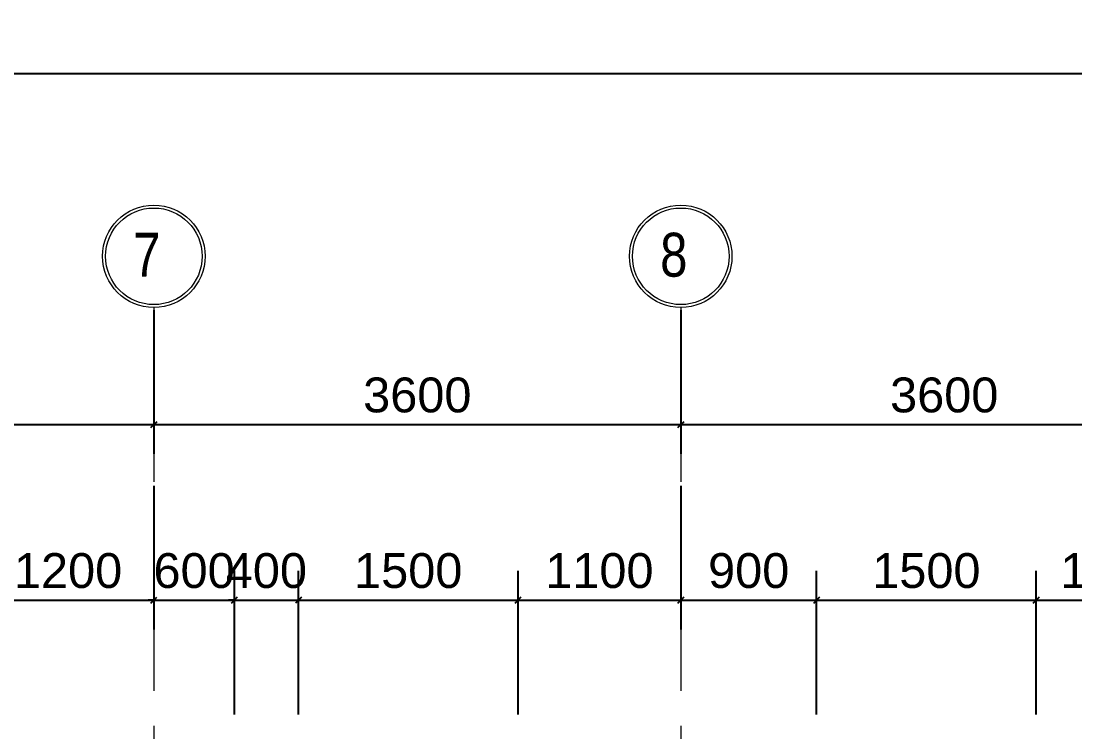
# Model space of a CAD drawing. Header units: millimetres. Extents: x -20510 to 108935, y -243239 to 20306.
# Drawn here: x 21543 to 28743, y -89900 to -85043 of the extents above; entities that cross this region are included whole.
import ezdxf

# ---------------------------------------------------------------- set-up
doc = ezdxf.new("R2010")
doc.units = ezdxf.units.MM
doc.linetypes.add('Hidden', pattern=[714.375, 476.25, -238.125])
for name, color, linetype, lineweight in [('A-ANNO-DIMS', 1, 'Continuous', 9), ('S-GRID', 1, 'Continuous', 9), ('S-GRID-IDEN', 1, 'Continuous', 9)]:
    doc.layers.add(name, color=color, linetype=linetype, lineweight=lineweight)
doc.styles.add('Arial_1', font='arial.ttf', dxfattribs={"width": 0.8, "height": 200})
doc.styles.add('Arial_5', font='arial.ttf', dxfattribs={"height": 238.125})
doc.dimstyles.new('SecretInternalLinAngDimStyle5p4736185', dxfattribs={"dimscale": 304.8, "dimtxt": 242.94927, "dimasz": 0.130208, "dimexe": 0.656168, "dimexo": 0.0625, "dimgap": 0.260417, "dimtad": 1, "dimdec": 0, "dimrnd": 100, "dimzin": 0, "dimdsep": 46, "dimtxsty": 'Arial_5', "dimblk1": 'OBLIQUE', "dimblk2": 'OBLIQUE', "dimsah": 1, "dimcen": 0.09, "dimdle": 0.492126, "dimazin": 0, "dimtfac": 1, "dimtdec": 4, "dimtix": 1, "dimtmove": 0, "dimatfit": 3, "dimfxl": 2.624672, "dimfxlon": 1, "dimtvp": 1, "dimtolj": 1, "dimtzin": 0, "dimarcsym": 2})

# ---------------------------------------------------------------- blocks, each defined once
blk = doc.blocks.new('Grid - TRUC  D1-102336-04_MẶT BẰNG TẦNG 4')
at = {"layer": 'S-GRID-IDEN'}
for radius in [3.5, 3.3]:
    blk.add_circle((0, 0), radius, dxfattribs=at)
blk = doc.blocks.new('_Oblique')
at = {"color": 0, "linetype": 'ByBlock', "lineweight": -2}
blk.add_line((-0.5, -0.5), (0.5, 0.5), dxfattribs=at)
blk = doc.blocks.new('DIMBLOCK50-04_MẶT BẰNG TẦNG 4')
at = {"layer": 'A-ANNO-DIMS', "color": 0, "lineweight": -2, "transparency": 16777216}
for p, q in [((550, -86180.9), (550, -85200)), ((37150, -86180.9), (37150, -85200)), ((400, -85400), (37300, -85400))]:
    blk.add_line(p, q, dxfattribs=at)
at = {"layer": 'Defpoints', "color": 0, "transparency": 16777216}
for p in [(37150, -85400), (550, -86200), (37150, -86200)]:
    blk.add_point(p, dxfattribs=at)
at = {"layer": 'A-ANNO-DIMS', "color": 0, "lineweight": -2, "transparency": 16777216, "xscale": 39.6875, "yscale": 39.6875, "zscale": 39.6875, "rotation": 180}
blk.add_blockref('_Oblique', (550, -85400), dxfattribs=at)
at = {"layer": 'A-ANNO-DIMS', "color": 0, "lineweight": -2, "transparency": 16777216, "xscale": 39.6875, "yscale": 39.6875, "zscale": 39.6875}
blk.add_blockref('_Oblique', (37150, -85400), dxfattribs=at)
at = {"layer": 'A-ANNO-DIMS', "color": 0, "transparency": 16777216, "insert": (18850, -85199), "char_height": 238.12, "width": 1098.878, "attachment_point": 5, "style": 'Arial_5'}
blk.add_mtext('\\A1;36600', dxfattribs=at)
blk = doc.blocks.new('DIMBLOCK56-04_MẶT BẰNG TẦNG 4')
at = {"layer": 'A-ANNO-DIMS', "color": 0, "lineweight": -2, "transparency": 16777216}
for p, q in [((18850, -87019.1), (18850, -88000)), ((22450, -87019.1), (22450, -88000)), ((18700, -87800), (22600, -87800))]:
    blk.add_line(p, q, dxfattribs=at)
at = {"layer": 'Defpoints', "color": 0, "transparency": 16777216}
for p in [(18850, -87000), (22450, -87000), (22450, -87800)]:
    blk.add_point(p, dxfattribs=at)
at = {"layer": 'A-ANNO-DIMS', "color": 0, "lineweight": -2, "transparency": 16777216, "xscale": 39.6875, "yscale": 39.6875, "zscale": 39.6875, "rotation": 180}
blk.add_blockref('_Oblique', (18850, -87800), dxfattribs=at)
at = {"layer": 'A-ANNO-DIMS', "color": 0, "lineweight": -2, "transparency": 16777216, "xscale": 39.6875, "yscale": 39.6875, "zscale": 39.6875}
blk.add_blockref('_Oblique', (22450, -87800), dxfattribs=at)
at = {"layer": 'A-ANNO-DIMS', "color": 0, "transparency": 16777216, "insert": (20650, -87599), "char_height": 238.12, "width": 879.103, "attachment_point": 5, "style": 'Arial_5'}
blk.add_mtext('\\A1;3600', dxfattribs=at)
blk = doc.blocks.new('DIMBLOCK57-04_MẶT BẰNG TẦNG 4')
at = {"layer": 'A-ANNO-DIMS', "color": 0, "lineweight": -2, "transparency": 16777216}
for p, q in [((22450, -87019.1), (22450, -88000)), ((26050, -87019.1), (26050, -88000)), ((22300, -87800), (26200, -87800))]:
    blk.add_line(p, q, dxfattribs=at)
at = {"layer": 'Defpoints', "color": 0, "transparency": 16777216}
for p in [(22450, -87000), (26050, -87000), (26050, -87800)]:
    blk.add_point(p, dxfattribs=at)
at = {"layer": 'A-ANNO-DIMS', "color": 0, "lineweight": -2, "transparency": 16777216, "xscale": 39.6875, "yscale": 39.6875, "zscale": 39.6875, "rotation": 180}
blk.add_blockref('_Oblique', (22450, -87800), dxfattribs=at)
at = {"layer": 'A-ANNO-DIMS', "color": 0, "lineweight": -2, "transparency": 16777216, "xscale": 39.6875, "yscale": 39.6875, "zscale": 39.6875}
blk.add_blockref('_Oblique', (26050, -87800), dxfattribs=at)
at = {"layer": 'A-ANNO-DIMS', "color": 0, "transparency": 16777216, "insert": (24250, -87599), "char_height": 238.12, "width": 879.103, "attachment_point": 5, "style": 'Arial_5'}
blk.add_mtext('\\A1;3600', dxfattribs=at)
blk = doc.blocks.new('DIMBLOCK58-04_MẶT BẰNG TẦNG 4')
at = {"layer": 'A-ANNO-DIMS', "color": 0, "lineweight": -2, "transparency": 16777216}
for p, q in [((26050, -87019.1), (26050, -88000)), ((29650, -87019.1), (29650, -88000)), ((25900, -87800), (29800, -87800))]:
    blk.add_line(p, q, dxfattribs=at)
at = {"layer": 'Defpoints', "color": 0, "transparency": 16777216}
for p in [(26050, -87000), (29650, -87000), (29650, -87800)]:
    blk.add_point(p, dxfattribs=at)
at = {"layer": 'A-ANNO-DIMS', "color": 0, "lineweight": -2, "transparency": 16777216, "xscale": 39.6875, "yscale": 39.6875, "zscale": 39.6875, "rotation": 180}
blk.add_blockref('_Oblique', (26050, -87800), dxfattribs=at)
at = {"layer": 'A-ANNO-DIMS', "color": 0, "lineweight": -2, "transparency": 16777216, "xscale": 39.6875, "yscale": 39.6875, "zscale": 39.6875}
blk.add_blockref('_Oblique', (29650, -87800), dxfattribs=at)
at = {"layer": 'A-ANNO-DIMS', "color": 0, "transparency": 16777216, "insert": (27850, -87599), "char_height": 238.12, "width": 879.103, "attachment_point": 5, "style": 'Arial_5'}
blk.add_mtext('\\A1;3600', dxfattribs=at)
blk = doc.blocks.new('DIMBLOCK85-04_MẶT BẰNG TẦNG 4')
at = {"layer": 'A-ANNO-DIMS', "color": 0, "lineweight": -2, "transparency": 16777216}
for p, q in [((22450, -88219.1), (22450, -89200)), ((21278, -89780.9), (21278, -88800)), ((21128, -89000), (22600, -89000))]:
    blk.add_line(p, q, dxfattribs=at)
at = {"layer": 'Defpoints', "color": 0, "transparency": 16777216}
for p in [(22450, -88200), (22450, -89000), (21278, -89800)]:
    blk.add_point(p, dxfattribs=at)
at = {"layer": 'A-ANNO-DIMS', "color": 0, "lineweight": -2, "transparency": 16777216, "xscale": 39.6875, "yscale": 39.6875, "zscale": 39.6875, "rotation": 180}
blk.add_blockref('_Oblique', (21278, -89000), dxfattribs=at)
at = {"layer": 'A-ANNO-DIMS', "color": 0, "lineweight": -2, "transparency": 16777216, "xscale": 39.6875, "yscale": 39.6875, "zscale": 39.6875}
blk.add_blockref('_Oblique', (22450, -89000), dxfattribs=at)
at = {"layer": 'A-ANNO-DIMS', "color": 0, "transparency": 16777216, "insert": (21864, -88799), "char_height": 238.12, "width": 879.103, "attachment_point": 5, "style": 'Arial_5'}
blk.add_mtext('\\A1;1200', dxfattribs=at)
blk = doc.blocks.new('DIMBLOCK86-04_MẶT BẰNG TẦNG 4')
at = {"layer": 'A-ANNO-DIMS', "color": 0, "lineweight": -2, "transparency": 16777216}
for p, q in [((22450, -88219.1), (22450, -89200)), ((23000, -89780.9), (23000, -88800)), ((22450, -89000), (22410.3, -89000)), ((22450, -89000), (23000, -89000)), ((23000, -89000), (23039.7, -89000))]:
    blk.add_line(p, q, dxfattribs=at)
at = {"layer": 'Defpoints', "color": 0, "transparency": 16777216}
for p in [(22450, -88200), (23000, -89000), (23000, -89800)]:
    blk.add_point(p, dxfattribs=at)
at = {"layer": 'A-ANNO-DIMS', "color": 0, "lineweight": -2, "transparency": 16777216, "xscale": 39.6875, "yscale": 39.6875, "zscale": 39.6875}
blk.add_blockref('_Oblique', (22450, -89000), dxfattribs=at)
at = {"layer": 'A-ANNO-DIMS', "color": 0, "lineweight": -2, "transparency": 16777216, "xscale": 39.6875, "yscale": 39.6875, "zscale": 39.6875, "rotation": 180}
blk.add_blockref('_Oblique', (23000, -89000), dxfattribs=at)
at = {"layer": 'A-ANNO-DIMS', "color": 0, "transparency": 16777216, "insert": (22725, -88799), "char_height": 238.12, "width": 659.327, "attachment_point": 5, "style": 'Arial_5'}
blk.add_mtext('\\A1;600', dxfattribs=at)
blk = doc.blocks.new('DIMBLOCK87-04_MẶT BẰNG TẦNG 4')
at = {"layer": 'A-ANNO-DIMS', "color": 0, "lineweight": -2, "transparency": 16777216}
for p, q in [((23000, -89780.9), (23000, -88800)), ((23438, -89780.9), (23438, -88800)), ((23000, -89000), (22960.3, -89000)), ((23000, -89000), (23438, -89000)), ((23438, -89000), (23477.7, -89000))]:
    blk.add_line(p, q, dxfattribs=at)
at = {"layer": 'Defpoints', "color": 0, "transparency": 16777216}
for p in [(23438, -89000), (23000, -89800), (23438, -89800)]:
    blk.add_point(p, dxfattribs=at)
at = {"layer": 'A-ANNO-DIMS', "color": 0, "lineweight": -2, "transparency": 16777216, "xscale": 39.6875, "yscale": 39.6875, "zscale": 39.6875}
blk.add_blockref('_Oblique', (23000, -89000), dxfattribs=at)
at = {"layer": 'A-ANNO-DIMS', "color": 0, "lineweight": -2, "transparency": 16777216, "xscale": 39.6875, "yscale": 39.6875, "zscale": 39.6875, "rotation": 180}
blk.add_blockref('_Oblique', (23438, -89000), dxfattribs=at)
at = {"layer": 'A-ANNO-DIMS', "color": 0, "transparency": 16777216, "insert": (23219, -88799), "char_height": 238.12, "width": 659.327, "attachment_point": 5, "style": 'Arial_5'}
blk.add_mtext('\\A1;400', dxfattribs=at)
blk = doc.blocks.new('DIMBLOCK88-04_MẶT BẰNG TẦNG 4')
at = {"layer": 'A-ANNO-DIMS', "color": 0, "lineweight": -2, "transparency": 16777216}
for p, q in [((23438, -89780.9), (23438, -88800)), ((24938, -89780.9), (24938, -88800)), ((23288, -89000), (25088, -89000))]:
    blk.add_line(p, q, dxfattribs=at)
at = {"layer": 'Defpoints', "color": 0, "transparency": 16777216}
for p in [(24938, -89000), (23438, -89800), (24938, -89800)]:
    blk.add_point(p, dxfattribs=at)
at = {"layer": 'A-ANNO-DIMS', "color": 0, "lineweight": -2, "transparency": 16777216, "xscale": 39.6875, "yscale": 39.6875, "zscale": 39.6875, "rotation": 180}
blk.add_blockref('_Oblique', (23438, -89000), dxfattribs=at)
at = {"layer": 'A-ANNO-DIMS', "color": 0, "lineweight": -2, "transparency": 16777216, "xscale": 39.6875, "yscale": 39.6875, "zscale": 39.6875}
blk.add_blockref('_Oblique', (24938, -89000), dxfattribs=at)
at = {"layer": 'A-ANNO-DIMS', "color": 0, "transparency": 16777216, "insert": (24188, -88799), "char_height": 238.12, "width": 879.103, "attachment_point": 5, "style": 'Arial_5'}
blk.add_mtext('\\A1;1500', dxfattribs=at)
blk = doc.blocks.new('DIMBLOCK89-04_MẶT BẰNG TẦNG 4')
at = {"layer": 'A-ANNO-DIMS', "color": 0, "lineweight": -2, "transparency": 16777216}
for p, q in [((26050, -88219.1), (26050, -89200)), ((24938, -89780.9), (24938, -88800)), ((24788, -89000), (26200, -89000))]:
    blk.add_line(p, q, dxfattribs=at)
at = {"layer": 'Defpoints', "color": 0, "transparency": 16777216}
for p in [(26050, -88200), (26050, -89000), (24938, -89800)]:
    blk.add_point(p, dxfattribs=at)
at = {"layer": 'A-ANNO-DIMS', "color": 0, "lineweight": -2, "transparency": 16777216, "xscale": 39.6875, "yscale": 39.6875, "zscale": 39.6875, "rotation": 180}
blk.add_blockref('_Oblique', (24938, -89000), dxfattribs=at)
at = {"layer": 'A-ANNO-DIMS', "color": 0, "lineweight": -2, "transparency": 16777216, "xscale": 39.6875, "yscale": 39.6875, "zscale": 39.6875}
blk.add_blockref('_Oblique', (26050, -89000), dxfattribs=at)
at = {"layer": 'A-ANNO-DIMS', "color": 0, "transparency": 16777216, "insert": (25494, -88799), "char_height": 238.12, "width": 879.103, "attachment_point": 5, "style": 'Arial_5'}
blk.add_mtext('\\A1;1100', dxfattribs=at)
blk = doc.blocks.new('DIMBLOCK90-04_MẶT BẰNG TẦNG 4')
at = {"layer": 'A-ANNO-DIMS', "color": 0, "lineweight": -2, "transparency": 16777216}
for p, q in [((26050, -88219.1), (26050, -89200)), ((26978, -89780.9), (26978, -88800)), ((25900, -89000), (27128, -89000))]:
    blk.add_line(p, q, dxfattribs=at)
at = {"layer": 'Defpoints', "color": 0, "transparency": 16777216}
for p in [(26050, -88200), (26978, -89000), (26978, -89800)]:
    blk.add_point(p, dxfattribs=at)
at = {"layer": 'A-ANNO-DIMS', "color": 0, "lineweight": -2, "transparency": 16777216, "xscale": 39.6875, "yscale": 39.6875, "zscale": 39.6875, "rotation": 180}
blk.add_blockref('_Oblique', (26050, -89000), dxfattribs=at)
at = {"layer": 'A-ANNO-DIMS', "color": 0, "lineweight": -2, "transparency": 16777216, "xscale": 39.6875, "yscale": 39.6875, "zscale": 39.6875}
blk.add_blockref('_Oblique', (26978, -89000), dxfattribs=at)
at = {"layer": 'A-ANNO-DIMS', "color": 0, "transparency": 16777216, "insert": (26514, -88799), "char_height": 238.12, "width": 659.327, "attachment_point": 5, "style": 'Arial_5'}
blk.add_mtext('\\A1;900', dxfattribs=at)
blk = doc.blocks.new('DIMBLOCK91-04_MẶT BẰNG TẦNG 4')
at = {"layer": 'A-ANNO-DIMS', "color": 0, "lineweight": -2, "transparency": 16777216}
for p, q in [((26978, -89780.9), (26978, -88800)), ((28478, -89780.9), (28478, -88800)), ((26828, -89000), (28628, -89000))]:
    blk.add_line(p, q, dxfattribs=at)
at = {"layer": 'Defpoints', "color": 0, "transparency": 16777216}
for p in [(28478, -89000), (26978, -89800), (28478, -89800)]:
    blk.add_point(p, dxfattribs=at)
at = {"layer": 'A-ANNO-DIMS', "color": 0, "lineweight": -2, "transparency": 16777216, "xscale": 39.6875, "yscale": 39.6875, "zscale": 39.6875, "rotation": 180}
blk.add_blockref('_Oblique', (26978, -89000), dxfattribs=at)
at = {"layer": 'A-ANNO-DIMS', "color": 0, "lineweight": -2, "transparency": 16777216, "xscale": 39.6875, "yscale": 39.6875, "zscale": 39.6875}
blk.add_blockref('_Oblique', (28478, -89000), dxfattribs=at)
at = {"layer": 'A-ANNO-DIMS', "color": 0, "transparency": 16777216, "insert": (27728, -88799), "char_height": 238.12, "width": 879.103, "attachment_point": 5, "style": 'Arial_5'}
blk.add_mtext('\\A1;1500', dxfattribs=at)
blk = doc.blocks.new('DIMBLOCK92-04_MẶT BẰNG TẦNG 4')
at = {"layer": 'A-ANNO-DIMS', "color": 0, "lineweight": -2, "transparency": 16777216}
for p, q in [((28478, -89780.9), (28478, -88800)), ((29550, -89780.9), (29550, -88800)), ((28328, -89000), (29700, -89000))]:
    blk.add_line(p, q, dxfattribs=at)
at = {"layer": 'Defpoints', "color": 0, "transparency": 16777216}
for p in [(29550, -89000), (28478, -89800), (29550, -89800)]:
    blk.add_point(p, dxfattribs=at)
at = {"layer": 'A-ANNO-DIMS', "color": 0, "lineweight": -2, "transparency": 16777216, "xscale": 39.6875, "yscale": 39.6875, "zscale": 39.6875, "rotation": 180}
blk.add_blockref('_Oblique', (28478, -89000), dxfattribs=at)
at = {"layer": 'A-ANNO-DIMS', "color": 0, "lineweight": -2, "transparency": 16777216, "xscale": 39.6875, "yscale": 39.6875, "zscale": 39.6875}
blk.add_blockref('_Oblique', (29550, -89000), dxfattribs=at)
at = {"layer": 'A-ANNO-DIMS', "color": 0, "transparency": 16777216, "insert": (29014, -88799), "char_height": 238.12, "width": 879.103, "attachment_point": 5, "style": 'Arial_5'}
blk.add_mtext('\\A1;1100', dxfattribs=at)

msp = doc.modelspace()

# ---------------------------------------------------------------- linework, layer by layer
at = {"layer": 'S-GRID', "linetype": 'Hidden'}
for p, q in [((22450, -87000), (22450, -108000)), ((26050, -87000), (26050, -108000))]:
    msp.add_line(p, q, dxfattribs=at)

# ---------------------------------------------------------------- block references
at = {"layer": 'S-GRID-IDEN', "xscale": 99.99999999999991, "yscale": 99.99999999999991, "zscale": 99.99999999999991, "rotation": 180}
for p in [(22450, -86650), (26050, -86650)]:
    msp.add_blockref('Grid - TRUC  D1-102336-04_MẶT BẰNG TẦNG 4', p, dxfattribs=at)

# ---------------------------------------------------------------- dimensions: what is measured, and where the dimension line sits
at = {"layer": 'A-ANNO-DIMS'}
for base, p1, p2, override, picture, middle in [((37150, -85400), (550, -86200), (37150, -86200), {"dimpost": '<>', "dimfxl": 36600}, 'DIMBLOCK50-04_MẶT BẰNG TẦNG 4', (18850, -85199)), ((22450, -87800), (18850, -87000), (22450, -87000), {"dimpost": '<>', "dimfxl": 3600}, 'DIMBLOCK56-04_MẶT BẰNG TẦNG 4', (20650, -87599)), ((26050, -87800), (22450, -87000), (26050, -87000), {"dimpost": '<>', "dimfxl": 3600}, 'DIMBLOCK57-04_MẶT BẰNG TẦNG 4', (24250, -87599)), ((29650, -87800), (26050, -87000), (29650, -87000), {"dimpost": '<>', "dimfxl": 3600}, 'DIMBLOCK58-04_MẶT BẰNG TẦNG 4', (27850, -87599)), ((22450, -89000), (21278, -89800), (22450, -88200), {"dimpost": '<>', "dimfxl": 1983.323659}, 'DIMBLOCK85-04_MẶT BẰNG TẦNG 4', (21864, -88799)), ((23000, -89000), (22450, -88200), (23000, -89800), {"dimpost": '<>', "dimfxl": 1691.892432}, 'DIMBLOCK86-04_MẶT BẰNG TẦNG 4', (22725, -88799)), ((26050, -89000), (24938, -89800), (26050, -88200), {"dimpost": '<>', "dimfxl": 1948.46948}, 'DIMBLOCK89-04_MẶT BẰNG TẦNG 4', (25494, -88799)), ((26978, -89000), (26050, -88200), (26978, -89800), {"dimpost": '<>', "dimfxl": 1849.646701}, 'DIMBLOCK90-04_MẶT BẰNG TẦNG 4', (26514, -88799)), ((23438, -89000), (23000, -89800), (23438, -89800), {"dimpost": '<>', "dimfxl": 438.004805}, 'DIMBLOCK87-04_MẶT BẰNG TẦNG 4', (23219, -88799)), ((24938, -89000), (23438, -89800), (24938, -89800), {"dimpost": '<>', "dimfxl": 1500}, 'DIMBLOCK88-04_MẶT BẰNG TẦNG 4', (24188, -88799)), ((28478, -89000), (26978, -89800), (28478, -89800), {"dimpost": '<>', "dimfxl": 1500}, 'DIMBLOCK91-04_MẶT BẰNG TẦNG 4', (27728, -88799)), ((29550, -89000), (28478, -89800), (29550, -89800), {"dimpost": '<>', "dimfxl": 1071.995195}, 'DIMBLOCK92-04_MẶT BẰNG TẦNG 4', (29014, -88799))]:
    dim = msp.add_linear_dim(base=base, p1=p1, p2=p2, dimstyle='SecretInternalLinAngDimStyle5p4736185', override=override, dxfattribs=at)
    dim.commit()
    dim.dimension.update_dxf_attribs({"geometry": picture, "text_midpoint": middle})

# ---------------------------------------------------------------- next in the draw order: texts
at = {"layer": 'S-GRID-IDEN', "char_height": 300, "width": 288.607, "attachment_point": 1, "style": 'Arial_1', "bg_fill": 3, "box_fill_scale": 1.25, "bg_fill_color": 9, "bg_fill_true_color": 13158600, "bg_fill_transparency": 0}
for s, insert in [('7', (22309.2, -86489.2)), ('8', (25909.2, -86489.2))]:
    msp.add_mtext(s, dxfattribs=dict(at, insert=insert))

doc.saveas('drawing.dxf')
